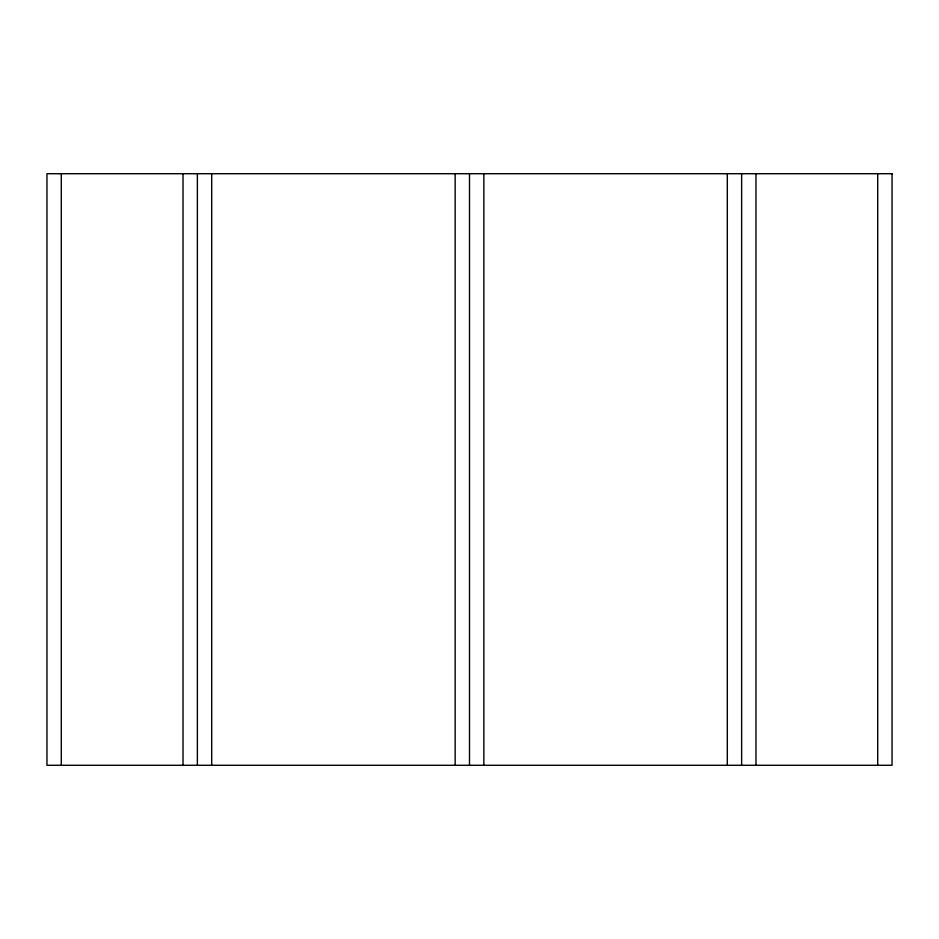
<?xml version="1.0" encoding="UTF-8"?>
<svg xmlns="http://www.w3.org/2000/svg" width="939" height="939" viewBox="0 0 939 939"><rect width="100%" height="100%" fill="white"/><g stroke="black" fill="none" stroke-linecap="round" stroke-linejoin="round"><path stroke-width="1.41" d="M877.707 173.715L877.707 765.285M755.977 173.715L755.977 765.285M741.634 173.715L741.634 765.285M727.302 173.715L727.302 765.285M483.843 173.715L483.843 765.285M469.5 173.715L469.5 765.285M455.157 173.715L455.157 765.285M211.698 173.715L211.698 765.285M197.366 173.715L197.366 765.285M183.023 173.715L183.023 765.285M61.293 173.715L61.293 765.285M892.05 173.715L46.95 173.715L46.95 765.285L892.05 765.285L892.05 173.715"/></g></svg>
